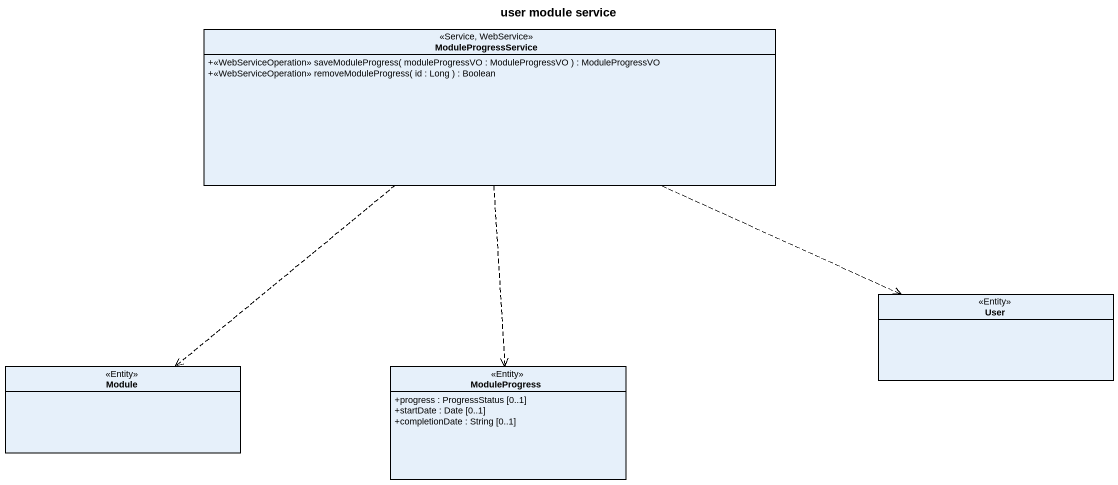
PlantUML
@startuml
title user module service
hide circle
hide empty members
skinparam classAttributeIconSize 0
class ModuleProgressService <<Service, WebService>> {
  +<<WebServiceOperation>> saveModuleProgress( moduleProgressVO : ModuleProgressVO ) : ModuleProgressVO
  +<<WebServiceOperation>> removeModuleProgress( id : Long ) : Boolean
}
class User <<Entity>>
class Module <<Entity>>
class ModuleProgress <<Entity>> {
  +progress : ProgressStatus [0..1]
  +startDate : Date [0..1]
  +completionDate : String [0..1]
}
ModuleProgressService .right.> User
ModuleProgressService ..> Module
ModuleProgressService ..> ModuleProgress
@enduml
